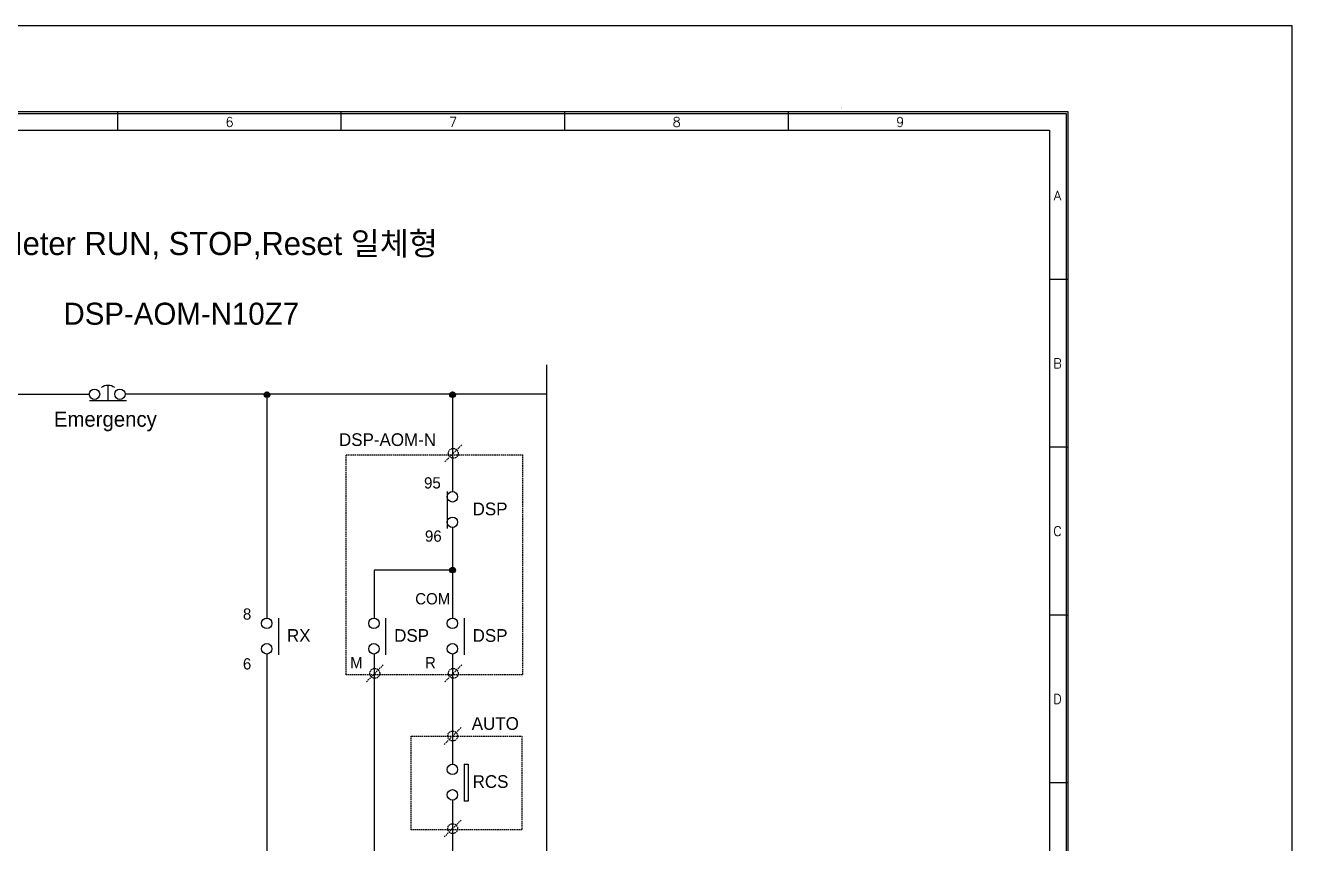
# Model space of a CAD drawing. Header units: millimetres. Extents: x 79 to 919, y 65 to 646.
# Drawn here: x 695.1 to 919.4, y 501.2 to 646 of the extents above; entities that cross this region are included whole.
import ezdxf
from ezdxf.enums import TextEntityAlignment as Align

# ---------------------------------------------------------------- set-up
doc = ezdxf.new("R2010")
doc.units = ezdxf.units.MM
doc.linetypes.add('DASHED2', pattern=[0.375, 0.25, -0.125])
for name, color, linetype in [('20', 2, 'Continuous'), ('30', 3, 'Continuous'), ('70', 7, 'Continuous'), ('ASHADE', 7, 'Continuous')]:
    doc.layers.add(name, color=color, linetype=linetype)
doc.styles.add('ghs', font='NGULIM.TTF')
doc.styles.add('SIMPLEX', font='SIMPLEX')

msp = doc.modelspace()

# ---------------------------------------------------------------- linework, layer by layer
at = {"color": 3, "linetype": 'DASHED2'}
for p, q in [((751.924, 570.038), (783.189, 570.038)), ((751.924, 531.098), (751.924, 570.038)), ((783.189, 570.038), (783.189, 531.098)), ((783.189, 531.098), (751.924, 531.098)), ((763.47, 520.208), (783.076, 520.208)), ((763.47, 503.618), (763.47, 520.208)), ((783.076, 520.208), (783.076, 503.618)), ((783.076, 503.618), (763.47, 503.618))]:
    msp.add_line(p, q, dxfattribs=at)
at = {"linetype": 'DASHED2'}
for p, q in [((769.428, 568.802), (770.902, 570.276)), ((770.902, 570.276), (772.416, 571.79)), ((757.006, 531.335), (758.521, 532.849)), ((770.902, 531.335), (772.416, 532.849)), ((755.532, 529.861), (757.006, 531.335)), ((769.428, 529.861), (770.902, 531.335)), ((770.788, 520.251), (772.303, 521.766)), ((769.314, 518.777), (770.788, 520.251)), ((770.788, 503.855), (772.303, 505.369)), ((769.314, 502.381), (770.788, 503.855))]:
    msp.add_line(p, q, dxfattribs=at)
for p, q in [((772.814, 515.276), (773.553, 515.276)), ((773.553, 508.743), (772.814, 508.743))]:
    msp.add_line(p, q)
msp.add_lwpolyline([(79.485, 646.03), (919.402, 646.03), (919.402, 64.992), (79.485, 64.992)], close=True)
for centre in [(770.902, 570.276), (757.006, 531.335), (770.902, 531.335), (770.788, 520.251), (770.788, 503.855)]:
    msp.add_circle(centre, 0.874, dxfattribs=at)
msp.add_arc((709.75, 580.258), 2.04, 53.80728, 126.19272)
at = {"layer": '20', "color": 7}
for p, q in [((506.834, 627.486), (876.5, 627.486)), ((876.5, 627.486), (876.5, 391.173))]:
    msp.add_line(p, q, dxfattribs=at)
at = {"layer": '30', "color": 7}
for p, q in [((711.467, 627.486), (711.467, 630.753)), ((751.067, 627.486), (751.067, 630.753)), ((790.667, 627.486), (790.667, 630.753)), ((830.267, 627.486), (830.267, 630.753)), ((879.767, 601.053), (876.5, 601.053)), ((879.767, 571.353), (876.5, 571.353)), ((879.767, 541.653), (876.5, 541.653)), ((879.767, 511.953), (876.5, 511.953))]:
    msp.add_line(p, q, dxfattribs=at)
at = {"layer": '70'}
for p, q in [((737.406, 580.589), (737.901, 581.083)), ((737.607, 580.966), (737.695, 581.055)), ((737.74, 581.099), (737.792, 581.151)), ((737.901, 581.083), (737.975, 581.158)), ((737.901, 580.73), (738.22, 581.049)), ((737.916, 580.922), (738.005, 581.011)), ((738.049, 581.055), (738.111, 581.117)), ((738.226, 580.878), (738.305, 580.957)), ((770.29, 580.589), (770.784, 581.083)), ((770.49, 580.966), (770.579, 581.055)), ((770.623, 581.099), (770.675, 581.151)), ((770.784, 581.083), (770.859, 581.158)), ((770.784, 580.73), (771.103, 581.049)), ((770.8, 580.922), (770.888, 581.011)), ((770.932, 581.055), (770.994, 581.117)), ((771.109, 580.878), (771.188, 580.957)), ((737.413, 580.772), (737.43, 580.79)), ((737.447, 580.453), (737.474, 580.48)), ((737.474, 580.834), (737.563, 580.922)), ((737.516, 580.345), (737.901, 580.73)), ((737.519, 580.524), (737.607, 580.613)), ((737.607, 580.259), (737.651, 580.303)), ((737.651, 580.657), (737.74, 580.745)), ((737.695, 580.348), (737.784, 580.436)), ((737.721, 580.197), (737.901, 580.376)), ((737.784, 580.79), (737.872, 580.878)), ((737.828, 580.48), (737.901, 580.553)), ((737.872, 580.171), (737.901, 580.2)), ((737.901, 580.376), (738.188, 580.663)), ((737.901, 580.553), (737.916, 580.569)), ((737.901, 580.2), (737.961, 580.259)), ((737.961, 580.613), (738.011, 580.663)), ((738.005, 580.303), (738.093, 580.392)), ((738.011, 580.663), (738.049, 580.701)), ((738.071, 580.193), (738.371, 580.493)), ((738.093, 580.745), (738.181, 580.834)), ((738.137, 580.436), (738.226, 580.524)), ((738.188, 580.663), (738.367, 580.843)), ((738.27, 580.569), (738.358, 580.657)), ((770.296, 580.772), (770.313, 580.79)), ((770.331, 580.453), (770.358, 580.48)), ((770.358, 580.834), (770.446, 580.922)), ((770.399, 580.345), (770.784, 580.73)), ((770.402, 580.524), (770.49, 580.613)), ((770.49, 580.259), (770.534, 580.303)), ((770.534, 580.657), (770.623, 580.745)), ((770.579, 580.348), (770.667, 580.436)), ((770.605, 580.197), (770.784, 580.376)), ((770.667, 580.79), (770.755, 580.878)), ((770.711, 580.48), (770.784, 580.553)), ((770.755, 580.171), (770.784, 580.2)), ((770.784, 580.376), (771.071, 580.663)), ((770.784, 580.553), (770.8, 580.569)), ((770.784, 580.2), (770.844, 580.259)), ((770.844, 580.613), (770.894, 580.663)), ((770.888, 580.303), (770.976, 580.392)), ((770.894, 580.663), (770.932, 580.701)), ((770.955, 580.193), (771.254, 580.493)), ((770.976, 580.745), (771.065, 580.834)), ((771.021, 580.436), (771.109, 580.524)), ((771.071, 580.663), (771.251, 580.843)), ((771.153, 580.569), (771.242, 580.657)), ((770.29, 549.557), (770.784, 550.051)), ((770.296, 549.74), (770.313, 549.757)), ((770.358, 549.802), (770.446, 549.89)), ((770.399, 549.313), (770.784, 549.698)), ((770.402, 549.492), (770.49, 549.581)), ((770.49, 549.934), (770.579, 550.023)), ((770.534, 549.625), (770.623, 549.713)), ((770.623, 550.067), (770.675, 550.119)), ((770.667, 549.757), (770.755, 549.846)), ((770.784, 550.051), (770.859, 550.126)), ((770.784, 549.698), (771.103, 550.016)), ((770.784, 549.344), (771.071, 549.631)), ((770.784, 549.521), (770.8, 549.536)), ((770.8, 549.89), (770.888, 549.978)), ((770.844, 549.581), (770.894, 549.631)), ((770.894, 549.631), (770.932, 549.669)), ((770.932, 550.023), (770.994, 550.085)), ((770.976, 549.713), (771.065, 549.802)), ((771.071, 549.631), (771.251, 549.811)), ((771.109, 549.846), (771.188, 549.925)), ((771.153, 549.536), (771.242, 549.625)), ((770.331, 549.421), (770.358, 549.448)), ((770.49, 549.227), (770.534, 549.271)), ((770.579, 549.315), (770.667, 549.404)), ((770.605, 549.165), (770.784, 549.344)), ((770.711, 549.448), (770.784, 549.521)), ((770.755, 549.139), (770.784, 549.167)), ((770.784, 549.167), (770.844, 549.227)), ((770.888, 549.271), (770.976, 549.36)), ((770.955, 549.161), (771.254, 549.461)), ((771.021, 549.404), (771.109, 549.492))]:
    msp.add_line(p, q, dxfattribs=at)
at = {"layer": '70', "color": 7}
for points in [[(879.767, 363.453), (503.567, 363.453), (503.567, 630.753), (879.767, 630.753)], [(879.47, 363.75), (503.864, 363.75), (503.864, 630.456), (879.47, 630.456)]]:
    msp.add_lwpolyline(points, close=True, dxfattribs=at)
at = {"layer": '70'}
for centre in [(737.901, 580.663), (770.784, 580.663), (770.784, 549.631)]:
    msp.add_circle(centre, 0.5, dxfattribs=at)
at = {"layer": '70', "color": 7}
msp.add_solid([(839.631, 631.359), (839.69, 631.359), (839.66, 631.537)], dxfattribs=at)
at = {"layer": 'ASHADE', "color": 0, "linetype": 'ByBlock', "lineweight": 25, "ltscale": 2}
for p, q in [((787.436, 585.971), (787.436, 454.174)), ((709.75, 579.631), (709.75, 582.298)), ((669.715, 580.73), (706.434, 580.73)), ((706.483, 579.631), (713.016, 579.631)), ((787.436, 580.73), (712.788, 580.73)), ((737.901, 580.73), (737.901, 541.114)), ((770.784, 580.73), (770.784, 563.512)), ((769.825, 563.525), (769.825, 556.993)), ((770.784, 557.159), (770.784, 541.114)), ((756.889, 549.631), (756.889, 541.114)), ((770.784, 549.631), (756.889, 549.631)), ((739.931, 541.128), (739.931, 534.595)), ((758.919, 541.128), (758.919, 534.595)), ((772.814, 541.128), (772.814, 534.595)), ((737.901, 534.762), (737.901, 454.174)), ((756.889, 534.762), (756.889, 494.775)), ((770.784, 534.762), (770.784, 515.262)), ((772.814, 515.276), (772.814, 508.743)), ((772.814, 515.276), (772.814, 508.743)), ((773.553, 515.276), (773.553, 508.743)), ((770.784, 508.91), (770.784, 494.775))]:
    msp.add_line(p, q, dxfattribs=at)
for centre in [(707.358, 580.73), (711.864, 580.73), (770.743, 562.588), (770.743, 558.083), (737.86, 540.191), (756.848, 540.191), (770.743, 540.191), (737.86, 535.685), (756.848, 535.685), (770.743, 535.685), (770.743, 514.339), (770.743, 509.833)]:
    msp.add_circle(centre, 0.925, dxfattribs=at)
for start, end in [(0, 180), (180, 0)]:
    msp.add_arc((770.784, 549.631), 0.385, start, end, dxfattribs=at)

# ---------------------------------------------------------------- texts
at = {"layer": '30', "color": 7, "style": 'SIMPLEX'}
for s, p in [('6', (731.267, 628.925)), ('7', (770.867, 628.925)), ('8', (810.467, 628.925)), ('9', (850.067, 628.925)), ('A', (877.935, 615.903)), ('B', (877.935, 586.203)), ('C', (877.935, 556.503)), ('D', (877.935, 526.803))]:
    msp.add_text(s, height=1.683, dxfattribs=at).set_placement(p, align=Align.MIDDLE)
at = {"layer": 'ASHADE', "color": 0, "linetype": 'ByBlock', "lineweight": 25, "ltscale": 2, "style": 'ghs'}
for s, height, p in [('외부CT / ZCT형 Y-D Meter RUN, STOP,Reset 일체형 ', 4.095, (639.671, 605.375)), ('DSP-AOM-N10Z7', 3.9, (701.857, 593.041)), ('Emergency', 2.6962, (700.159, 574.986)), ('DSP-AOM-N', 2.2468, (750.659, 571.58)), ('DSP', 2.2468, (774.329, 559.317)), ('RX', 2.2468, (741.445, 536.919)), ('DSP', 2.2468, (760.433, 536.919)), ('DSP', 2.2468, (774.329, 536.919)), ('AUTO', 2.2468, (774.173, 521.337)), ('RCS', 2.2468, (774.329, 511.068))]:
    msp.add_text(s, height=height, dxfattribs=at).set_placement(p)
at = {"layer": 'ASHADE', "color": 3, "linetype": 'ByBlock', "lineweight": 25, "ltscale": 2, "style": 'ghs'}
for s, height, p in [('95', 1.9902, (765.726, 564.058)), ('96', 1.9902, (765.89, 554.64)), ('COM', 1.9902, (764.161, 543.546)), ('8', 1.99, (733.645, 540.838)), ('6', 1.99, (733.645, 532.025)), ('M', 1.99, (752.633, 532.242)), ('R', 1.99, (765.89, 532.242))]:
    msp.add_text(s, height=height, dxfattribs=at).set_placement(p)

doc.saveas('drawing.dxf')
